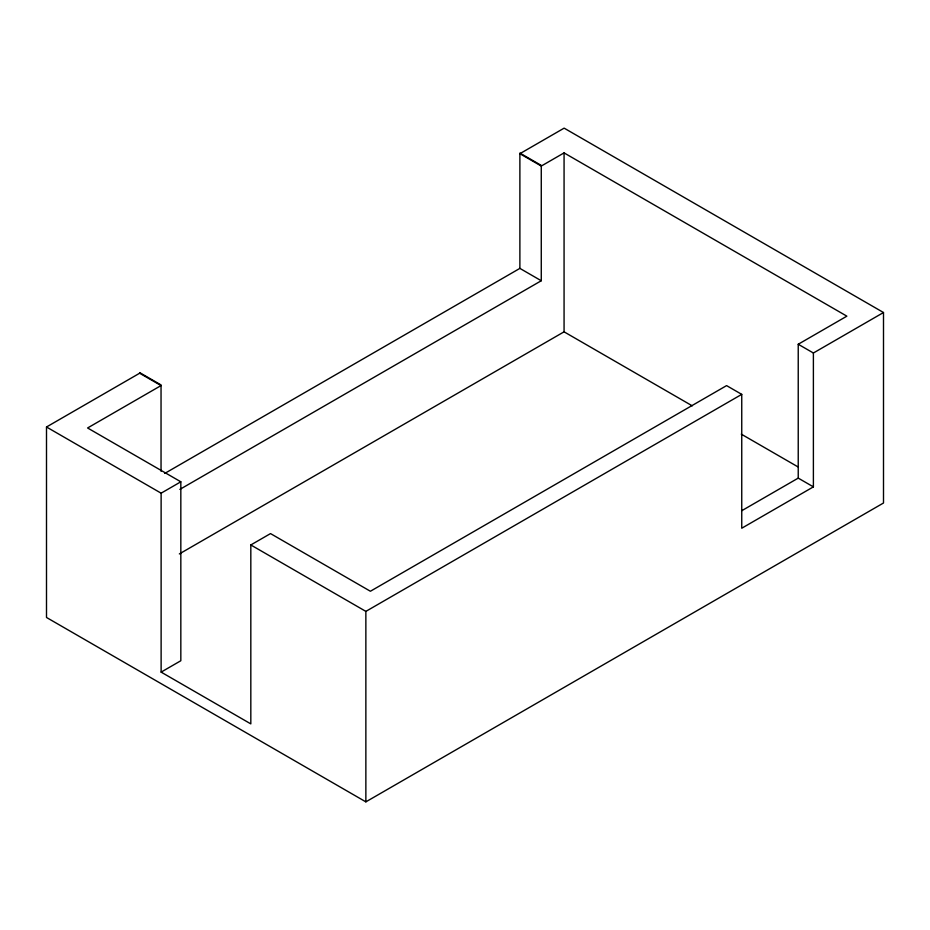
<?xml version="1.0" encoding="UTF-8"?>
<svg xmlns="http://www.w3.org/2000/svg" width="930" height="930" viewBox="0 0 930 930"><rect width="100%" height="100%" fill="white"/><g stroke="black" fill="none" stroke-linecap="round" stroke-linejoin="round"><path stroke-width="1.4" d="M46.5 426.998L139.64 373.221L161.041 385.578L87.594 427.974L180.827 481.798L180.827 660.742L161.123 672.111L161.123 493.179L46.5 426.998L46.5 617.474L365.862 801.858L883.5 503.002L883.5 312.526L564.138 128.142L519.882 153.694L541.272 166.052L564.068 152.892L846.87 316.165L798.231 344.251L798.231 478.113L741.663 510.768M164.738 473.428L519.882 268.386L541.272 280.744L541.272 165.401L519.882 153.055L519.882 268.386M161.123 493.179L180.827 481.798M179.862 489.401L541.272 280.744M179.351 553.931L564.068 331.824L692.269 405.84M161.123 672.111L250.821 723.889L250.821 544.957L270.514 533.588L370.396 591.248L726.586 385.613L741.745 394.367L741.745 528.228L813.39 486.867L813.39 353.005L883.5 312.526M250.821 544.957L365.862 611.382L741.745 394.367M798.231 344.251L813.39 353.005M741.291 434.147L797.847 466.802M798.231 478.113L813.39 486.867M564.068 152.892L564.068 331.824M365.862 611.382L365.862 801.858M161.041 471.231L161.041 384.939L139.64 372.581L139.64 373.221"/></g></svg>
